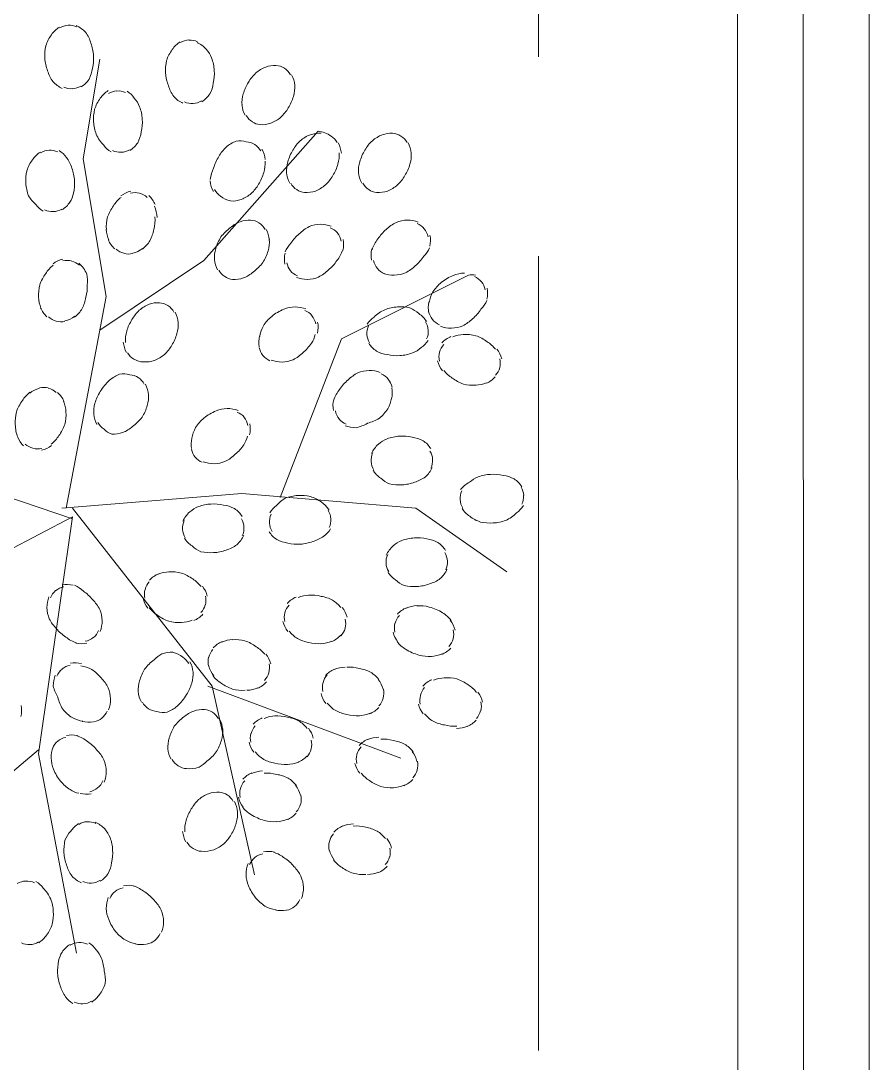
# Model space of a CAD drawing. Header units: metres. Extents: x 14 to 155, y 0 to 125.
# Drawn here: x 59.43 to 60.071, y 111.347 to 112.135 of the extents above; entities that cross this region are included whole.
import ezdxf

# ---------------------------------------------------------------- set-up
doc = ezdxf.new("R2010")
doc.units = ezdxf.units.M
doc.layers.add('PDF_Geometry', color=7, linetype='Continuous', true_color=0xc0c0c0)

msp = doc.modelspace()

# ---------------------------------------------------------------- linework, layer by layer
at = {"layer": 'PDF_Geometry', "color": 0, "lineweight": 0}
for points in [[(59.82105, 112.70739), (59.82107, 112.10727)], [(59.46426, 111.76636), (59.49463, 111.9264), (59.47709, 112.03038), (59.48984, 112.10566)], [(59.82108, 111.95689), (59.8211, 111.35677)], [(59.16659, 111.80957), (59.23062, 111.8288), (59.31866, 111.80958), (59.46904, 111.7584)], [(59.46107, 111.76636), (59.59711, 111.77753), (59.72836, 111.76637), (59.79718, 111.71838)], [(59.46904, 111.76637), (59.57471, 111.63193), (59.60668, 111.48951)], [(59.2386, 111.52475), (59.25782, 111.56957), (59.34426, 111.69436), (59.46904, 111.75999), (59.44345, 111.58073), (59.47224, 111.43035)], [(59.57142, 111.63202), (59.71703, 111.57765)], [(59.44345, 111.58392), (59.30901, 111.47028)]]:
    msp.add_lwpolyline(points, dxfattribs=at)
at = {"layer": 'PDF_Geometry', "color": 0, "lineweight": 5}
msp.add_lwpolyline([(54.79946, 106.24182), (52.04365, 106.24172), (52.04341, 112.38711), (60.07082, 112.38741), (60.07087, 111.18868), (59.89639, 111.18867)], dxfattribs=at)
at = {"layer": 'PDF_Geometry', "color": 0, "lineweight": 0}
msp.add_lwpolyline([(60.02117, 111.33756), (59.97158, 111.33755), (59.97154, 112.23853), (60.02114, 112.23853)], close=True, dxfattribs=at)
for points in [[(59.45927, 112.12985, 0.112979), (59.45327, 112.12404, 0.088824), (59.44906, 112.11579, 0.074265), (59.44821, 112.10632, 0.074849), (59.45028, 112.09685, 0.088992), (59.45431, 112.08869, 0.102553), (59.46134, 112.08353)], [(59.47559, 112.08466, 0.107116), (59.48159, 112.09047, 0.088824), (59.48421, 112.09872, 0.074265), (59.48496, 112.10829, 0.074849), (59.483, 112.11766, 0.088992), (59.47896, 112.12591, 0.102553), (59.47193, 112.13097)], [(59.5505, 112.1187, 0.107116), (59.5445, 112.11288, 0.088824), (59.54019, 112.10463, 0.074265), (59.53944, 112.09507, 0.08184), (59.54159, 112.08569, 0.088992), (59.54553, 112.07744, 0.102553), (59.55256, 112.07229)], [(59.56681, 112.07351, 0.107116), (59.57281, 112.07932, 0.088824), (59.57544, 112.08757, 0.074265), (59.57619, 112.09704, 0.074849), (59.57422, 112.10651, 0.088992), (59.57019, 112.11307, 0.102553), (59.56315, 112.11823)], [(59.62916, 112.09873, 0.125626), (59.62278, 112.10089, 0.102689), (59.6151, 112.09967, 0.089013), (59.6076, 112.09517, 0.073797), (59.60197, 112.08813, 0.072677), (59.59813, 112.07941, 0.090683), (59.59719, 112.07079)], [(59.49612, 112.08185, 0.107116), (59.49012, 112.07604, 0.088824), (59.48581, 112.06778, 0.074265), (59.48506, 112.05832, 0.074849), (59.48703, 112.04885, 0.088992), (59.49265, 112.04069, 0.102553), (59.49819, 112.03553)], [(59.51234, 112.03666, 0.107116), (59.51834, 112.04247, 0.088824), (59.52106, 112.05072, 0.074265), (59.52181, 112.06029, 0.074849), (59.51984, 112.06966, 0.088992), (59.51581, 112.07622, 0.102553), (59.51028, 112.08138)], [(59.60488, 112.05823, 0.12226), (59.61078, 112.05616, 0.102689), (59.61903, 112.05729, 0.089013), (59.62653, 112.06179, 0.073797), (59.63207, 112.06882, 0.072677), (59.636, 112.07754, 0.090683), (59.63694, 112.08617)], [(59.48985, 111.90081), (59.56822, 111.9536), (59.65466, 112.05129, -0.12226), (59.66441, 112.04754)], [(59.65691, 112.0496, 0.102689), (59.64866, 112.04848, 0.089013), (59.64116, 112.04398, 0.073797), (59.63563, 112.03695, 0.072677), (59.63179, 112.02813, 0.090683), (59.63076, 112.0196)], [(59.7172, 112.04754, 0.12226), (59.71082, 112.0497, 0.102689), (59.70313, 112.04848, 0.089013), (59.69563, 112.04398, 0.073797), (59.69001, 112.03695, 0.072677), (59.68616, 112.02813, 0.090683), (59.68513, 112.0196)], [(59.60675, 112.04116, 0.132733), (59.60038, 112.04323, 0.102689), (59.59269, 112.04369, 0.089013), (59.58519, 112.03919, 0.073797), (59.57966, 112.03216, 0.072677), (59.57572, 112.02335, 0.090683), (59.57319, 112.01482)], [(59.44493, 112.03544, 0.107116), (59.43893, 112.02963, 0.088824), (59.43462, 112.02137, 0.074265), (59.43387, 112.01191, 0.074849), (59.43584, 112.00244, 0.088992), (59.44147, 111.99587, 0.102553), (59.4469, 111.99072)], [(59.46116, 111.99184, 0.112979), (59.46716, 111.99766, 0.088824), (59.46987, 112.00431, 0.074265), (59.47062, 112.01388, 0.074849), (59.46865, 112.02325, 0.088992), (59.46453, 112.03141, 0.102553), (59.45909, 112.03656)], [(59.63854, 112.00704, 0.125626), (59.64435, 112.00488, 0.102689), (59.6526, 112.00601, 0.089013), (59.6601, 112.0106, 0.073797), (59.66573, 112.01763, 0.072677), (59.66957, 112.02635, 0.090683), (59.6706, 112.03498)], [(59.69291, 112.00704, 0.12226), (59.69882, 112.00488, 0.102689), (59.70707, 112.00601, 0.089013), (59.71457, 112.0106, 0.073797), (59.7201, 112.01764, 0.072677), (59.72404, 112.02635, 0.090683), (59.72498, 112.03498)], [(59.58088, 112.00216, 0.125626), (59.58838, 111.9985, 0.102689), (59.59663, 111.99963, 0.089013), (59.60413, 112.00413, 0.073797), (59.60966, 112.01116, 0.072677), (59.6136, 112.01998, 0.090683), (59.61454, 112.0286)], [(59.50578, 112.00122, 0.087268), (59.50006, 111.99484, 0.079764), (59.49566, 111.98641, 0.081618), (59.49472, 111.97684)], [(59.52191, 111.96213, 0.087268), (59.52763, 111.9685, 0.072677), (59.53044, 111.97694, 0.081618), (59.53138, 111.98641)], [(59.61004, 111.98191, 0.125626), (59.60366, 111.98407, 0.102689), (59.59588, 111.98285, 0.089013), (59.58838, 111.97835, 0.073797), (59.58125, 111.97132, 0.072677), (59.57732, 111.9626, 0.090683), (59.57638, 111.95397)], [(59.6646, 111.97938, 0.102), (59.65635, 111.98088, 0.09382), (59.64791, 111.9791, 0.075517), (59.64041, 111.97376, 0.072693), (59.63413, 111.96663, 0.088362), (59.62973, 111.96007)], [(59.73023, 111.98257, 0.102), (59.72198, 111.98407, 0.09382), (59.71354, 111.98229, 0.075517), (59.70604, 111.97695, 0.072693), (59.69976, 111.96982, 0.088362), (59.69535, 111.96166)], [(59.58416, 111.94141, 0.132733), (59.58998, 111.93925, 0.102689), (59.59823, 111.94038, 0.089013), (59.60573, 111.94497, 0.073797), (59.61285, 111.952, 0.072677), (59.61679, 111.96072, 0.090683), (59.61773, 111.96935)], [(59.63826, 111.94075, 0.102), (59.64651, 111.93925, 0.09382), (59.65504, 111.94104, 0.075517), (59.66245, 111.94638, 0.072693), (59.66882, 111.95341, 0.088362), (59.67323, 111.96157)], [(59.70389, 111.94394, 0.102), (59.71214, 111.94244, 0.09382), (59.72067, 111.94423, 0.075517), (59.72807, 111.94957, 0.072693), (59.73445, 111.9567, 0.088362), (59.73886, 111.96317)], [(59.45459, 111.95003, 0.087268), (59.44888, 111.94365, 0.072677), (59.44438, 111.93512, 0.081618), (59.44353, 111.92565)], [(59.47072, 111.91084, 0.087268), (59.47644, 111.91722, 0.079764), (59.47916, 111.92575, 0.081618), (59.48019, 111.93522, 0.07761), (59.47991, 111.94328, 0.107634), (59.47391, 111.95144)], [(59.62589, 111.77443), (59.67229, 111.89444), (59.7683, 111.94245, -0.102), (59.77345, 111.94254)], [(59.76511, 111.94404, 0.09382), (59.75676, 111.94226, 0.075517), (59.74767, 111.93691, 0.072693), (59.74129, 111.92988, 0.088362), (59.73848, 111.92173)], [(59.74711, 111.90391, 0.102), (59.75536, 111.90241, 0.09382), (59.76389, 111.90419, 0.075517), (59.7713, 111.90954, 0.072693), (59.77767, 111.91666, 0.088362), (59.78208, 111.92323)], [(59.54113, 111.91947, 0.125626), (59.53475, 111.92162, 0.102689), (59.52707, 111.9205, 0.089013), (59.51957, 111.9159, 0.073797), (59.51404, 111.90887, 0.072677), (59.5101, 111.90015, 0.090683), (59.50916, 111.89153)], [(59.64548, 111.91694, 0.102), (59.63723, 111.91844, 0.09382), (59.6287, 111.91666, 0.075517), (59.6196, 111.91131, 0.072693), (59.61332, 111.90419, 0.088362), (59.61051, 111.89613)], [(59.73651, 111.90738, 0.107116), (59.7307, 111.91338, 0.088824), (59.72404, 111.91769, 0.074265), (59.71448, 111.91844, 0.074849), (59.70511, 111.91638, 0.088992), (59.69686, 111.91076, 0.102553), (59.6917, 111.90532)], [(59.51535, 111.87897, 0.12226), (59.52276, 111.8769, 0.102689), (59.53101, 111.87803, 0.089013), (59.53851, 111.88253, 0.073797), (59.54413, 111.88956, 0.072677), (59.54797, 111.89828, 0.090683), (59.54891, 111.90691)], [(59.61914, 111.87831, 0.102), (59.62739, 111.87681, 0.09382), (59.63582, 111.8786, 0.075517), (59.64332, 111.88394, 0.072693), (59.6496, 111.89106, 0.088362), (59.65242, 111.89763)], [(59.69292, 111.89107, 0.107116), (59.69873, 111.88507, 0.088824), (59.70698, 111.88244, 0.074265), (59.71645, 111.88169, 0.074849), (59.72592, 111.88366, 0.088992), (59.73248, 111.88769, 0.102553), (59.73764, 111.89313)], [(59.78864, 111.88648, 0.087268), (59.78227, 111.89219, 0.072677), (59.77383, 111.89669, 0.081618), (59.76427, 111.89754)], [(59.51882, 111.86509, 0.132733), (59.51244, 111.86715, 0.102689), (59.50466, 111.86762, 0.089013), (59.49716, 111.86312, 0.073797), (59.49004, 111.85449, 0.072677), (59.4861, 111.84568, 0.090683), (59.48516, 111.83715)], [(59.70145, 111.86894, 0.102), (59.6932, 111.87044, 0.09382), (59.68467, 111.86866, 0.075517), (59.67726, 111.86331, 0.072693), (59.67089, 111.85619, 0.088362), (59.66648, 111.84803)], [(59.74955, 111.87044, 0.087268), (59.75592, 111.86472, 0.072677), (59.76436, 111.86022, 0.081618), (59.77392, 111.85929)], [(59.43697, 111.85402, 0.087268), (59.43125, 111.84765, 0.072677), (59.42675, 111.83912, 0.081618), (59.42591, 111.82965, 0.07761), (59.42769, 111.81999, 0.107634), (59.43219, 111.81343)], [(59.49294, 111.82618, 0.13598), (59.49876, 111.82243, 0.102689), (59.50701, 111.82356, 0.089013), (59.51451, 111.82815, 0.073797), (59.52163, 111.83518, 0.072677), (59.52557, 111.8439, 0.090683), (59.52651, 111.85253)], [(59.67511, 111.82872, 0.102), (59.68336, 111.82722, 0.09382), (59.69189, 111.8306, 0.075517), (59.70089, 111.83435, 0.072693), (59.70727, 111.84147, 0.088362), (59.71008, 111.84963)], [(59.4531, 111.81484, 0.087268), (59.45882, 111.82121, 0.072677), (59.46322, 111.82965, 0.081618), (59.46416, 111.83921)], [(59.5942, 111.84015, 0.102), (59.58595, 111.84165, 0.09382), (59.57751, 111.83987, 0.075517), (59.56842, 111.83453, 0.072693), (59.56213, 111.8274, 0.088362), (59.55932, 111.81925, 0.109496), (59.55904, 111.81146)], [(59.56785, 111.80153, 0.102), (59.5761, 111.80003, 0.09382), (59.58464, 111.80181, 0.075517), (59.59204, 111.80715, 0.072693), (59.59842, 111.81418, 0.088362), (59.60123, 111.82075)], [(59.73971, 111.81138, 0.112979), (59.73389, 111.81738, 0.088824), (59.72564, 111.82, 0.074265), (59.71608, 111.82085, 0.074849), (59.7067, 111.81878, 0.088992), (59.70014, 111.81475, 0.102553), (59.69498, 111.80772)], [(59.69611, 111.79506, 0.112979), (59.70192, 111.78906, 0.092185), (59.70858, 111.78484, 0.074265), (59.71805, 111.784, 0.074849), (59.72752, 111.78606, 0.088992), (59.73567, 111.7901, 0.102553), (59.74083, 111.79713)], [(59.80852, 111.7825, 0.112979), (59.80271, 111.7885, 0.092185), (59.79446, 111.79122, 0.074265), (59.7849, 111.79197, 0.074849), (59.77552, 111.79, 0.088992), (59.76896, 111.78597, 0.102553), (59.76221, 111.78053)], [(59.66292, 111.76497, 0.112979), (59.65711, 111.77097, 0.088824), (59.64877, 111.77518, 0.074265), (59.6393, 111.77603, 0.074849), (59.62983, 111.77397, 0.088992), (59.62326, 111.76834, 0.102553), (59.61811, 111.7629)], [(59.59729, 111.76009, 0.112979), (59.59148, 111.76609, 0.088824), (59.58314, 111.76881, 0.074265), (59.57367, 111.76956, 0.074849), (59.56429, 111.76759, 0.088992), (59.55764, 111.76356, 0.102553), (59.55248, 111.75652)], [(59.76333, 111.76628, 0.112979), (59.76915, 111.76028, 0.092185), (59.7774, 111.75597, 0.074265), (59.78687, 111.75522, 0.074849), (59.79633, 111.75719, 0.088992), (59.80449, 111.76282, 0.102553), (59.80965, 111.76835)], [(59.61764, 111.74865, 0.112979), (59.62345, 111.74265, 0.092185), (59.6318, 111.74003, 0.074265), (59.64127, 111.73918, 0.074849), (59.65064, 111.74125, 0.088992), (59.65889, 111.74528, 0.102553), (59.66405, 111.75072)], [(59.55361, 111.74387, 0.112979), (59.55942, 111.73787, 0.088824), (59.56617, 111.73355, 0.074265), (59.57564, 111.73281, 0.074849), (59.58511, 111.73477, 0.088992), (59.59326, 111.73881, 0.102553), (59.59842, 111.74593)], [(59.75087, 111.7345, 0.112979), (59.74505, 111.7405, 0.088824), (59.7368, 111.74322, 0.074265), (59.72733, 111.74397, 0.074849), (59.71786, 111.742, 0.088992), (59.7113, 111.73797, 0.102553), (59.70614, 111.73084)], [(59.56626, 111.70721, 0.087268), (59.55989, 111.71293, 0.072677), (59.55136, 111.71743, 0.081618), (59.54189, 111.71827)], [(59.70727, 111.71828, 0.112979), (59.71308, 111.71228, 0.092185), (59.71974, 111.70797, 0.074265), (59.7293, 111.70722, 0.074849), (59.73868, 111.70919, 0.088992), (59.74693, 111.71322, 0.102553), (59.75199, 111.72034)], [(59.48995, 111.67317, 0.102), (59.49145, 111.68142, 0.09382), (59.48967, 111.68996, 0.075517), (59.48432, 111.69736, 0.072693), (59.47729, 111.70374, 0.088362), (59.47073, 111.70814)], [(59.45132, 111.69952, 0.102), (59.44982, 111.69127, 0.09382), (59.4516, 111.68283, 0.075517), (59.45695, 111.67533, 0.072693), (59.46407, 111.66905, 0.088362), (59.47223, 111.66464)], [(59.67183, 111.69128, 0.087268), (59.66546, 111.69699, 0.074954), (59.65692, 111.69981, 0.081618), (59.64746, 111.70074)], [(59.52708, 111.69118, 0.087268), (59.53345, 111.68546, 0.072677), (59.54189, 111.68096, 0.081618), (59.55145, 111.68002)], [(59.75509, 111.68162, 0.087268), (59.74871, 111.68734, 0.079764), (59.73858, 111.69175, 0.081618), (59.72912, 111.69268)], [(59.63274, 111.67355, 0.087268), (59.63911, 111.66784, 0.079764), (59.64755, 111.66502, 0.081618), (59.65711, 111.66409)], [(59.61427, 111.65602, 0.087268), (59.60789, 111.66174, 0.072677), (59.59936, 111.66624, 0.081618), (59.58989, 111.66708)], [(59.7143, 111.66559, 0.087268), (59.72068, 111.65987, 0.079764), (59.7308, 111.65546, 0.081618), (59.74027, 111.65443)], [(59.55239, 111.65386, 0.132733), (59.54489, 111.65752, 0.102689), (59.53664, 111.65639, 0.089013), (59.53083, 111.65189, 0.073797), (59.52361, 111.64486, 0.072677), (59.51977, 111.63605, 0.090683), (59.51873, 111.62752)], [(59.49633, 111.61402, 0.102), (59.49783, 111.62227, 0.09382), (59.49605, 111.6307, 0.075517), (59.4907, 111.6382, 0.072693), (59.48367, 111.64458, 0.088362), (59.47551, 111.6473)], [(59.45611, 111.64036, 0.102), (59.45461, 111.63211, 0.09382), (59.45808, 111.62358, 0.075517), (59.46173, 111.61458, 0.072693), (59.46886, 111.6082, 0.088362), (59.47701, 111.60539)], [(59.52652, 111.61495, 0.125626), (59.53289, 111.6128, 0.102689), (59.54067, 111.61233, 0.089013), (59.54808, 111.61683, 0.073797), (59.5553, 111.62555, 0.072677), (59.55914, 111.63427, 0.090683), (59.56017, 111.64289)], [(59.57508, 111.63989, 0.087268), (59.58146, 111.63418, 0.074954), (59.58999, 111.62977, 0.081618), (59.59946, 111.62883)], [(59.70062, 111.63681, 0.087268), (59.69424, 111.64252, 0.079764), (59.6858, 111.64534, 0.081618), (59.67633, 111.64627)], [(59.77431, 111.62725, 0.087268), (59.76793, 111.63296, 0.072677), (59.7594, 111.63737, 0.081618), (59.74993, 111.63831)], [(59.66152, 111.61918, 0.087268), (59.6679, 111.61346, 0.072677), (59.67634, 111.61055, 0.081618), (59.6859, 111.60962)], [(59.5748, 111.61224, 0.13598), (59.56889, 111.6143, 0.102689), (59.56064, 111.61317, 0.089013), (59.55324, 111.60867, 0.073797), (59.54602, 111.60164, 0.072677), (59.54217, 111.59283, 0.090683), (59.54114, 111.5843)], [(59.64624, 111.60005, 0.087268), (59.63987, 111.60577, 0.079764), (59.63143, 111.60849, 0.081618), (59.62186, 111.60952)], [(59.73512, 111.61112, 0.087268), (59.74149, 111.6054, 0.079764), (59.75003, 111.60268, 0.081618), (59.7595, 111.60165)], [(59.54893, 111.57173, 0.132733), (59.5553, 111.56967, 0.102689), (59.56468, 111.5707, 0.089013), (59.57049, 111.5753, 0.073797), (59.57771, 111.58233, 0.072677), (59.58155, 111.59105, 0.090683), (59.58258, 111.59967)], [(59.49314, 111.55954, 0.102), (59.49464, 111.56779, 0.09382), (59.49286, 111.57633, 0.075517), (59.48752, 111.58373, 0.072693), (59.48048, 111.59011, 0.088362), (59.47233, 111.59451)], [(59.72631, 111.58243, 0.087268), (59.71993, 111.58815, 0.072677), (59.7114, 111.59096, 0.081618), (59.70193, 111.5919)], [(59.45451, 111.58589, 0.102), (59.45301, 111.57764, 0.09382), (59.4548, 111.5692, 0.075517), (59.46014, 111.56011, 0.072693), (59.46727, 111.55382, 0.088362), (59.47383, 111.55101)], [(59.60715, 111.58233, 0.087268), (59.61352, 111.57661, 0.079764), (59.62196, 111.5738, 0.081618), (59.63143, 111.57286)], [(59.63827, 111.55683, 0.087268), (59.6319, 111.56255, 0.079764), (59.62337, 111.56527, 0.081618), (59.6139, 111.5663)], [(59.68712, 111.5663, 0.087268), (59.69349, 111.56058, 0.079764), (59.70193, 111.55627, 0.081618), (59.7115, 111.55524)], [(59.58596, 111.5498, 0.132733), (59.58015, 111.55186, 0.102689), (59.5719, 111.55073, 0.089013), (59.5644, 111.54623, 0.073797), (59.55886, 111.5392, 0.072677), (59.55493, 111.53048, 0.090683), (59.55399, 111.52186)], [(59.56018, 111.50929, 0.13598), (59.56655, 111.50723, 0.102689), (59.57583, 111.50836, 0.089013), (59.58334, 111.51286, 0.073797), (59.58896, 111.51989, 0.072677), (59.5928, 111.52861, 0.090683), (59.59374, 111.53723)], [(59.59749, 111.5407, 0.087268), (59.60387, 111.53499, 0.072677), (59.61399, 111.53049, 0.081618), (59.62346, 111.52964)], [(59.48996, 111.48454, 0.112979), (59.49596, 111.49035, 0.088824), (59.49868, 111.4986, 0.074265), (59.49943, 111.50817, 0.074849), (59.49746, 111.51754, 0.088992), (59.49342, 111.52411, 0.102553), (59.4863, 111.52926)], [(59.47374, 111.52814, 0.107116), (59.46774, 111.52232, 0.088824), (59.46342, 111.51567, 0.074265), (59.46267, 111.5061, 0.074849), (59.46464, 111.49673, 0.088992), (59.46867, 111.48857, 0.102553), (59.4758, 111.48342)], [(59.7055, 111.5168, 0.087268), (59.69912, 111.52252, 0.072677), (59.69059, 111.52543, 0.081618), (59.68112, 111.52627)], [(59.64203, 111.47161, 0.102), (59.64353, 111.47986, 0.09382), (59.64165, 111.4883, 0.075517), (59.6364, 111.4958, 0.072693), (59.62927, 111.50208, 0.088362), (59.62112, 111.50648)], [(59.60171, 111.49795, 0.102), (59.60021, 111.4897, 0.09382), (59.60209, 111.48117, 0.075517), (59.60743, 111.47217, 0.072693), (59.61446, 111.4658, 0.088362), (59.62262, 111.46298)], [(59.66631, 111.50067, 0.087268), (59.67268, 111.49495, 0.079764), (59.68122, 111.49064, 0.081618), (59.69068, 111.48961)], [(59.44355, 111.43813, 0.107116), (59.44955, 111.44394, 0.088824), (59.45386, 111.45219, 0.074265), (59.45461, 111.46176, 0.074849), (59.45264, 111.47113, 0.088992), (59.44702, 111.47929, 0.102553), (59.44149, 111.48445)], [(59.53637, 111.44601, 0.102), (59.53787, 111.45426, 0.09382), (59.53608, 111.4627, 0.075517), (59.53074, 111.4702, 0.072693), (59.52371, 111.47648, 0.088362), (59.51546, 111.48089)], [(59.49615, 111.47226, 0.102), (59.49465, 111.46401, 0.09382), (59.49643, 111.45557, 0.075517), (59.50177, 111.44648, 0.072693), (59.5089, 111.4402, 0.088362), (59.51705, 111.43738)], [(59.46727, 111.43691, 0.107116), (59.46127, 111.4311, 0.088824), (59.45865, 111.42444, 0.074265), (59.4579, 111.41497, 0.074849), (59.45987, 111.40551, 0.088992), (59.4639, 111.39735, 0.102553), (59.46933, 111.39219)], [(59.48359, 111.39332, 0.107116), (59.48959, 111.39913, 0.088824), (59.4939, 111.40738, 0.074265), (59.49305, 111.41694, 0.074849), (59.49099, 111.42632, 0.088992), (59.48696, 111.43288, 0.102553), (59.48152, 111.43804)]]:
    msp.add_lwpolyline(points, format="xyb", dxfattribs=at)
for centre, radius, start, end in [((59.51613, 111.99032), 0.01452, 75.94207, 102.44847), ((59.51337, 111.98823), 0.01962, 22.65481, 47.22821), ((59.51432, 111.97662), 0.01962, 202.65481, 227.22821), ((59.46494, 111.93913), 0.01452, 75.94207, 102.44847), ((59.51156, 111.97293), 0.01452, 255.94207, 282.44847), ((59.46314, 111.92543), 0.01962, 202.65481, 227.22821), ((59.46028, 111.92174), 0.01452, 255.94207, 282.44847), ((59.76254, 111.87794), 0.01962, 112.65481, 137.22821), ((59.76044, 111.8807), 0.01452, 165.94207, 192.44847), ((59.77775, 111.87613), 0.01452, 345.94207, 12.44847), ((59.77406, 111.87889), 0.01962, 292.65481, 317.22821), ((59.44732, 111.84313), 0.01452, 75.94207, 102.44847), ((59.44456, 111.83944), 0.01962, 22.65481, 47.22821), ((59.44275, 111.82573), 0.01452, 255.94207, 282.44847), ((59.54166, 111.69876), 0.01962, 112.65481, 137.22821), ((59.53797, 111.70153), 0.01452, 165.94207, 192.44847), ((59.55537, 111.69686), 0.01452, 345.94207, 12.44847), ((59.64564, 111.68114), 0.01962, 112.65481, 137.22821), ((59.55327, 111.69962), 0.01962, 292.65481, 317.22821), ((59.64363, 111.6839), 0.01452, 165.94207, 192.44847), ((59.72889, 111.67308), 0.01962, 112.65481, 137.22821), ((59.66094, 111.67933), 0.01452, 345.94207, 12.44847), ((59.72679, 111.67594), 0.01452, 165.94207, 192.44847), ((59.65725, 111.68369), 0.01962, 292.65481, 317.22821), ((59.74376, 111.67107), 0.01334, 345.55357, 14.45083), ((59.58967, 111.64748), 0.01962, 112.65481, 137.22821), ((59.7405, 111.67404), 0.01962, 292.65481, 317.22821), ((59.58598, 111.65024), 0.01452, 165.94207, 192.44847), ((59.60337, 111.64567), 0.01452, 345.94207, 12.44847), ((59.67451, 111.62667), 0.01962, 112.65481, 137.22821), ((59.60128, 111.64844), 0.01962, 292.65481, 317.22821), ((59.67242, 111.63112), 0.01452, 165.94207, 192.44847), ((59.74811, 111.6187), 0.01962, 112.65481, 137.22821), ((59.68972, 111.62646), 0.01452, 345.94207, 12.44847), ((59.74602, 111.62147), 0.01452, 165.94207, 192.44847), ((59.68612, 111.62922), 0.01962, 292.65481, 317.22821), ((59.76341, 111.6169), 0.01452, 345.94207, 12.44847), ((59.62004, 111.58992), 0.01962, 112.65481, 137.22821), ((59.75972, 111.61966), 0.01962, 292.65481, 317.22821), ((59.61795, 111.59268), 0.01452, 165.94207, 192.44847), ((59.70011, 111.57389), 0.01962, 112.65481, 137.22821), ((59.63651, 111.58782), 0.01334, 345.55357, 14.45083), ((59.63165, 111.59247), 0.01962, 292.65481, 317.22821), ((59.69801, 111.57665), 0.01452, 165.94207, 192.44847), ((59.71541, 111.57208), 0.01452, 345.94207, 12.44847), ((59.61208, 111.54829), 0.01962, 112.65481, 137.22821), ((59.71172, 111.57484), 0.01962, 292.65481, 317.22821), ((59.60998, 111.55105), 0.01452, 165.94207, 192.44847), ((59.62738, 111.54648), 0.01452, 345.94207, 12.44847), ((59.62369, 111.54925), 0.01962, 292.65481, 317.22821), ((59.68089, 111.50826), 0.01962, 112.65481, 137.22821), ((59.6772, 111.51102), 0.01452, 165.94207, 192.44847), ((59.6946, 111.50645), 0.01452, 345.94207, 12.44847), ((59.6925, 111.50921), 0.01962, 292.65481, 317.22821)]:
    msp.add_arc(centre, radius, start, end, dxfattribs=at)
for points in [[(59.46584, 112.13126), (59.46359, 112.13116), (59.46143, 112.13041), (59.45946, 112.12929)], [(59.4724, 112.13004), (59.47034, 112.13097), (59.46809, 112.13144), (59.46584, 112.13126)], [(59.55706, 112.1201), (59.55481, 112.12001), (59.55265, 112.11926), (59.55069, 112.11813)], [(59.56362, 112.11879), (59.56156, 112.11973), (59.55931, 112.1202), (59.55706, 112.12001)], [(59.63375, 112.09385), (59.63263, 112.09582), (59.63113, 112.09751), (59.62916, 112.09873)], [(59.63703, 112.08579), (59.63675, 112.0886), (59.636, 112.09132), (59.6346, 112.09376)], [(59.46246, 112.08457), (59.46453, 112.08363), (59.46678, 112.08316), (59.46903, 112.08335)], [(59.46903, 112.08325), (59.47128, 112.08335), (59.47343, 112.0841), (59.4754, 112.08522)], [(59.50259, 112.08166), (59.50034, 112.08157), (59.49818, 112.08082), (59.49622, 112.07969)], [(59.50915, 112.08035), (59.50709, 112.08129), (59.50484, 112.08176), (59.50259, 112.08157)], [(59.55369, 112.07332), (59.55575, 112.07238), (59.558, 112.07191), (59.56025, 112.0721)], [(59.56025, 112.0721), (59.5625, 112.07219), (59.56466, 112.07294), (59.56663, 112.07407)], [(59.5971, 112.07116), (59.59738, 112.06835), (59.59813, 112.06563), (59.59953, 112.0632)], [(59.60038, 112.0631), (59.6015, 112.06113), (59.603, 112.05945), (59.60497, 112.05823)], [(59.61135, 112.03629), (59.61022, 112.03826), (59.60872, 112.03994), (59.60675, 112.04116)], [(59.66901, 112.04267), (59.66788, 112.04463), (59.66638, 112.04632), (59.66441, 112.04754)], [(59.67219, 112.03451), (59.67191, 112.03732), (59.67116, 112.04004), (59.66976, 112.04248)], [(59.72179, 112.04267), (59.72066, 112.04464), (59.71916, 112.04632), (59.7172, 112.04754)], [(59.72498, 112.03451), (59.7247, 112.03732), (59.72395, 112.04004), (59.72254, 112.04248)], [(59.4514, 112.03684), (59.44915, 112.03675), (59.447, 112.036), (59.44503, 112.03488)], [(59.45797, 112.03563), (59.4559, 112.03656), (59.45365, 112.03703), (59.4514, 112.03684)], [(59.49931, 112.03657), (59.50137, 112.03563), (59.50362, 112.03516), (59.50587, 112.03535)], [(59.50587, 112.03525), (59.50812, 112.03535), (59.51028, 112.0361), (59.51225, 112.03722)], [(59.61463, 112.02973), (59.61435, 112.03254), (59.6136, 112.03526), (59.61219, 112.03769)], [(59.63076, 112.01998), (59.63104, 112.01716), (59.63179, 112.01444), (59.63319, 112.01201)], [(59.68513, 112.01998), (59.68541, 112.01717), (59.68616, 112.01445), (59.68757, 112.01201)], [(59.5731, 112.0136), (59.57338, 112.01079), (59.57413, 112.00807), (59.57553, 112.00563)], [(59.63394, 112.01191), (59.63507, 112.00994), (59.63657, 112.00826), (59.63854, 112.00704)], [(59.68841, 112.01192), (59.68954, 112.00995), (59.69104, 112.00826), (59.69301, 112.00704)], [(59.51309, 112.00591), (59.51038, 112.00525), (59.50775, 112.00403), (59.50559, 112.00225)], [(59.52556, 112.00122), (59.52388, 112.00272), (59.52191, 112.00385), (59.51975, 112.00441)], [(59.57638, 112.00704), (59.5775, 112.00507), (59.579, 112.00338), (59.58097, 112.00216)], [(59.53297, 111.98613), (59.53278, 111.98903), (59.53222, 111.99185), (59.5311, 111.99447)], [(59.44803, 111.99175), (59.45009, 111.99081), (59.45234, 111.99034), (59.45459, 111.99053)], [(59.45459, 111.99044), (59.45684, 111.99053), (59.459, 111.99128), (59.46097, 111.99241)], [(59.49463, 111.97713), (59.49481, 111.97422), (59.49538, 111.97141), (59.4965, 111.96878)], [(59.61454, 111.97704), (59.61341, 111.979), (59.61191, 111.98069), (59.60994, 111.98191)], [(59.6692, 111.97432), (59.66779, 111.9761), (59.66591, 111.97741), (59.66385, 111.97826)], [(59.73482, 111.97751), (59.73342, 111.97929), (59.73154, 111.9806), (59.72948, 111.98145)], [(59.73764, 111.97142), (59.73717, 111.97367), (59.73623, 111.97573), (59.73482, 111.97742)], [(59.61782, 111.96897), (59.61754, 111.97179), (59.61679, 111.9745), (59.61538, 111.97694)], [(59.67201, 111.96823), (59.67154, 111.97048), (59.6706, 111.97254), (59.6692, 111.97423)], [(59.67332, 111.9611), (59.67398, 111.96382), (59.67398, 111.96673), (59.67351, 111.96944)], [(59.73895, 111.96429), (59.73961, 111.96701), (59.73961, 111.96992), (59.73914, 111.97263)], [(59.50213, 111.96212), (59.50381, 111.96062), (59.50578, 111.9595), (59.50794, 111.95894)], [(59.5146, 111.95903), (59.51732, 111.95969), (59.51994, 111.96091), (59.5221, 111.96269)], [(59.69517, 111.96223), (59.69451, 111.95951), (59.69451, 111.9566), (59.69498, 111.95388)], [(59.46191, 111.95462), (59.45919, 111.95397), (59.45656, 111.95275), (59.45441, 111.95097)], [(59.57629, 111.95435), (59.57657, 111.95153), (59.57732, 111.94881), (59.57872, 111.94638)], [(59.62963, 111.95904), (59.62898, 111.95632), (59.62898, 111.95341), (59.62945, 111.95069)], [(59.69657, 111.95351), (59.69704, 111.95126), (59.69798, 111.94919), (59.69939, 111.94751)], [(59.47428, 111.94994), (59.47259, 111.95144), (59.47063, 111.95256), (59.46847, 111.95312)], [(59.57957, 111.94628), (59.58069, 111.94431), (59.58219, 111.94263), (59.58416, 111.94141)], [(59.63095, 111.95182), (59.63141, 111.94957), (59.63235, 111.9475), (59.63376, 111.94582)], [(59.63376, 111.94582), (59.63516, 111.94404), (59.63704, 111.94272), (59.6391, 111.94188)], [(59.69939, 111.94741), (59.70079, 111.94563), (59.70267, 111.94432), (59.70473, 111.94348)], [(59.77805, 111.93748), (59.77664, 111.93926), (59.77476, 111.94057), (59.7727, 111.94142)], [(59.78086, 111.93148), (59.78039, 111.93373), (59.77945, 111.93579), (59.77805, 111.93748)], [(59.78217, 111.92426), (59.78283, 111.92698), (59.78283, 111.92988), (59.78236, 111.9326)], [(59.44344, 111.92593), (59.44363, 111.92303), (59.44419, 111.92021), (59.44531, 111.91759)], [(59.73839, 111.92219), (59.73773, 111.91948), (59.73773, 111.91657), (59.7382, 111.91385)], [(59.54572, 111.91459), (59.5446, 111.91656), (59.5431, 111.91825), (59.54113, 111.91947)], [(59.54901, 111.90653), (59.54872, 111.90934), (59.54797, 111.91206), (59.54657, 111.9145)], [(59.64998, 111.91188), (59.64857, 111.91366), (59.6467, 111.91497), (59.64463, 111.91582)], [(59.73811, 111.91507), (59.73858, 111.91282), (59.73951, 111.91076), (59.74092, 111.90907)], [(59.45094, 111.91093), (59.45263, 111.90943), (59.4546, 111.90831), (59.45675, 111.90775)], [(59.46341, 111.90784), (59.46613, 111.9085), (59.46875, 111.90971), (59.47091, 111.9115)], [(59.65279, 111.90578), (59.65232, 111.90803), (59.65139, 111.9101), (59.64998, 111.91178)], [(59.6541, 111.89866), (59.65476, 111.90138), (59.65476, 111.90428), (59.65429, 111.907)], [(59.73783, 111.90082), (59.73773, 111.90307), (59.73698, 111.90523), (59.73586, 111.90719)], [(59.74101, 111.90898), (59.74242, 111.90719), (59.7443, 111.90588), (59.74636, 111.90504)], [(59.69273, 111.90419), (59.69179, 111.90213), (59.69132, 111.89988), (59.69151, 111.89763)], [(59.73661, 111.89426), (59.73755, 111.89632), (59.73801, 111.89857), (59.73783, 111.90082)], [(59.50747, 111.8919), (59.50775, 111.88909), (59.5085, 111.88637), (59.50991, 111.88393)], [(59.61042, 111.89659), (59.60976, 111.89388), (59.60976, 111.89097), (59.61023, 111.88825)], [(59.69151, 111.89763), (59.69161, 111.89538), (59.69236, 111.89322), (59.69348, 111.89125)], [(59.76464, 111.89763), (59.76173, 111.89744), (59.75892, 111.89688), (59.7563, 111.89576)], [(59.51076, 111.88384), (59.51188, 111.88187), (59.51338, 111.88018), (59.51535, 111.87897)], [(59.61013, 111.88788), (59.6106, 111.88563), (59.61154, 111.88356), (59.61295, 111.88188)], [(59.74955, 111.89013), (59.74805, 111.88844), (59.74692, 111.88647), (59.74636, 111.88432)], [(59.79333, 111.87916), (59.79267, 111.88188), (59.79145, 111.88451), (59.78967, 111.88666)], [(59.61295, 111.88178), (59.61435, 111.88), (59.61623, 111.87869), (59.61829, 111.87784)], [(59.74486, 111.87766), (59.74552, 111.87494), (59.74673, 111.87232), (59.74852, 111.87016)], [(59.70764, 111.86388), (59.70623, 111.86566), (59.70436, 111.86697), (59.7023, 111.86782)], [(59.78864, 111.86679), (59.79014, 111.86848), (59.79127, 111.87044), (59.79183, 111.8726)], [(59.52332, 111.86021), (59.52219, 111.86218), (59.52069, 111.86387), (59.51873, 111.86509)], [(59.5266, 111.85206), (59.52632, 111.85487), (59.52557, 111.85759), (59.52416, 111.86003)], [(59.71045, 111.85778), (59.70998, 111.86003), (59.70905, 111.8621), (59.70764, 111.86378)], [(59.77355, 111.85929), (59.77646, 111.85947), (59.77927, 111.86004), (59.78189, 111.86116)], [(59.44428, 111.85702), (59.44157, 111.85637), (59.43894, 111.85515), (59.43678, 111.85337)], [(59.45666, 111.85393), (59.45497, 111.85543), (59.453, 111.85656), (59.45085, 111.85712)], [(59.71017, 111.84907), (59.71083, 111.85178), (59.71083, 111.85469), (59.71036, 111.85741)], [(59.46416, 111.83893), (59.46397, 111.84184), (59.46341, 111.84465), (59.46229, 111.84727)], [(59.66639, 111.84859), (59.66573, 111.84588), (59.66573, 111.84297), (59.6662, 111.84025)], [(59.48516, 111.83752), (59.48544, 111.83471), (59.48619, 111.83199), (59.4876, 111.82956)], [(59.59879, 111.83509), (59.59739, 111.83687), (59.59551, 111.83819), (59.59345, 111.83903)], [(59.6677, 111.83988), (59.66817, 111.83763), (59.66911, 111.83556), (59.67051, 111.83388)], [(59.48835, 111.83106), (59.48948, 111.82909), (59.49098, 111.8274), (59.49294, 111.82618)], [(59.6016, 111.829), (59.60114, 111.83125), (59.6002, 111.83331), (59.59879, 111.835)], [(59.60292, 111.82187), (59.60357, 111.82459), (59.60357, 111.8275), (59.6031, 111.83022)], [(59.67051, 111.83378), (59.67192, 111.832), (59.6738, 111.83069), (59.67586, 111.82984)], [(59.43332, 111.81483), (59.435, 111.81333), (59.43697, 111.81221), (59.43913, 111.81165)], [(59.44579, 111.81015), (59.44851, 111.8108), (59.45113, 111.81202), (59.45329, 111.8138)], [(59.55895, 111.811), (59.55942, 111.80875), (59.56035, 111.80668), (59.56176, 111.805)], [(59.56176, 111.805), (59.56317, 111.80321), (59.56504, 111.8019), (59.5671, 111.80106)], [(59.69592, 111.80819), (59.69498, 111.80613), (59.69452, 111.80388), (59.6947, 111.80163)], [(59.74111, 111.80322), (59.74102, 111.80547), (59.74027, 111.80763), (59.73914, 111.8096)], [(59.6947, 111.80163), (59.6948, 111.79938), (59.69555, 111.79722), (59.69667, 111.79525)], [(59.7398, 111.79666), (59.74074, 111.79872), (59.74121, 111.80097), (59.74102, 111.80322)], [(59.80993, 111.77603), (59.80983, 111.77828), (59.80908, 111.78044), (59.80796, 111.78241)], [(59.76315, 111.77941), (59.76221, 111.77735), (59.76174, 111.7751), (59.76193, 111.77285)], [(59.76193, 111.77285), (59.76202, 111.7706), (59.76277, 111.76844), (59.7639, 111.76647)], [(59.80862, 111.76947), (59.80955, 111.77153), (59.81002, 111.77378), (59.80983, 111.77603)], [(59.66424, 111.7584), (59.66414, 111.76065), (59.66339, 111.76281), (59.66227, 111.76478)], [(59.55351, 111.75699), (59.55257, 111.75493), (59.55211, 111.75268), (59.55229, 111.75043)], [(59.59861, 111.75203), (59.59851, 111.75428), (59.59776, 111.75643), (59.59664, 111.7584)], [(59.61914, 111.76178), (59.6182, 111.75971), (59.61773, 111.75746), (59.61792, 111.75521)], [(59.66302, 111.75184), (59.66395, 111.7539), (59.66442, 111.75615), (59.66424, 111.7584)], [(59.55229, 111.75043), (59.55239, 111.74818), (59.55314, 111.74602), (59.55426, 111.74405)], [(59.59739, 111.74546), (59.59833, 111.74753), (59.5988, 111.74978), (59.59861, 111.75203)], [(59.61792, 111.75521), (59.61801, 111.75296), (59.61876, 111.75081), (59.61989, 111.74884)], [(59.70718, 111.73131), (59.70624, 111.72925), (59.70577, 111.727), (59.70596, 111.72475)], [(59.75227, 111.72644), (59.75218, 111.72869), (59.75143, 111.73084), (59.7503, 111.73281)], [(59.75105, 111.71987), (59.75199, 111.72194), (59.75246, 111.72419), (59.75227, 111.72644)], [(59.54217, 111.71837), (59.53926, 111.71818), (59.53645, 111.71762), (59.53383, 111.71649)], [(59.70596, 111.72484), (59.70605, 111.72259), (59.7068, 111.72043), (59.70793, 111.71847)], [(59.52708, 111.71086), (59.52558, 111.70918), (59.52445, 111.70721), (59.52389, 111.70505)], [(59.45638, 111.70411), (59.4546, 111.70271), (59.45329, 111.70083), (59.45245, 111.69877)], [(59.46248, 111.70692), (59.46023, 111.70646), (59.45817, 111.70552), (59.45648, 111.70411)], [(59.4696, 111.70824), (59.46689, 111.70889), (59.46398, 111.70889), (59.46126, 111.70842)], [(59.57086, 111.69999), (59.5702, 111.70271), (59.56898, 111.70533), (59.5672, 111.70749)], [(59.52239, 111.6984), (59.52304, 111.69568), (59.52426, 111.69305), (59.52604, 111.6909)], [(59.64783, 111.70074), (59.64492, 111.70056), (59.64211, 111.69999), (59.63949, 111.69887)], [(59.56617, 111.68752), (59.56767, 111.68921), (59.5688, 111.69118), (59.56936, 111.69333)], [(59.63274, 111.69324), (59.63124, 111.69156), (59.63011, 111.68959), (59.62955, 111.68743)], [(59.67652, 111.68396), (59.67586, 111.68668), (59.67464, 111.68931), (59.67286, 111.69146)], [(59.7294, 111.69278), (59.72649, 111.69259), (59.72368, 111.69203), (59.72105, 111.6909)], [(59.55117, 111.68002), (59.55408, 111.68021), (59.55689, 111.68077), (59.55952, 111.6819)], [(59.62805, 111.68087), (59.62871, 111.67815), (59.62992, 111.67552), (59.63171, 111.67337)], [(59.71599, 111.68528), (59.71449, 111.68359), (59.71337, 111.68162), (59.7128, 111.67946)], [(59.75809, 111.67431), (59.75743, 111.67703), (59.75621, 111.67965), (59.75443, 111.68181)], [(59.48489, 111.66867), (59.48667, 111.67008), (59.48798, 111.67196), (59.48882, 111.67402)], [(59.67183, 111.6699), (59.67333, 111.67159), (59.67446, 111.67356), (59.67502, 111.67571)], [(59.7113, 111.67281), (59.71196, 111.67009), (59.71318, 111.66746), (59.71496, 111.66531)], [(59.47167, 111.66455), (59.47439, 111.66389), (59.47729, 111.66389), (59.48001, 111.66436)], [(59.47879, 111.66586), (59.48104, 111.66633), (59.48311, 111.66727), (59.48479, 111.66867)], [(59.59017, 111.66718), (59.58727, 111.66699), (59.58445, 111.66643), (59.58183, 111.6653)], [(59.65674, 111.66399), (59.65965, 111.66418), (59.66246, 111.66474), (59.66508, 111.66587)], [(59.7534, 111.66193), (59.7549, 111.66362), (59.75602, 111.66559), (59.75659, 111.66775)], [(59.57517, 111.65968), (59.57367, 111.65799), (59.57255, 111.65602), (59.57199, 111.65386)], [(59.61886, 111.64871), (59.61821, 111.65143), (59.61699, 111.65405), (59.61521, 111.65621)], [(59.73999, 111.65443), (59.7429, 111.65462), (59.74571, 111.65518), (59.74834, 111.65631)], [(59.46726, 111.64777), (59.46501, 111.6473), (59.46295, 111.64636), (59.46126, 111.64495)], [(59.47598, 111.64908), (59.47326, 111.64974), (59.47036, 111.64974), (59.46764, 111.64927)], [(59.55698, 111.64899), (59.55586, 111.65096), (59.55436, 111.65264), (59.55239, 111.65386)], [(59.56017, 111.64243), (59.55989, 111.64524), (59.55914, 111.64796), (59.55773, 111.65039)], [(59.57208, 111.64721), (59.57274, 111.64449), (59.57395, 111.64186), (59.57574, 111.63971)], [(59.67502, 111.64637), (59.67212, 111.64618), (59.6693, 111.64562), (59.66668, 111.64449)], [(59.46126, 111.64486), (59.45948, 111.64345), (59.45817, 111.64158), (59.45732, 111.63952)], [(59.61418, 111.63633), (59.61568, 111.63802), (59.6168, 111.63999), (59.61736, 111.64215)], [(59.66152, 111.64046), (59.66002, 111.63877), (59.6589, 111.6368), (59.65833, 111.63465)], [(59.60077, 111.62883), (59.60368, 111.62902), (59.60649, 111.62958), (59.60911, 111.63071)], [(59.70371, 111.62959), (59.70305, 111.63231), (59.70184, 111.63493), (59.70005, 111.63709)], [(59.73512, 111.6309), (59.73362, 111.62921), (59.73249, 111.62724), (59.73193, 111.62509)], [(59.75021, 111.63831), (59.74731, 111.63812), (59.74449, 111.63756), (59.74187, 111.63643)], [(59.51873, 111.62789), (59.51902, 111.62508), (59.51977, 111.62236), (59.52117, 111.61992)], [(59.65683, 111.6264), (59.65749, 111.62368), (59.65871, 111.62105), (59.66049, 111.6189)], [(59.70062, 111.61712), (59.70212, 111.61881), (59.70324, 111.62077), (59.7038, 111.62293)], [(59.7789, 111.61993), (59.77825, 111.62265), (59.77703, 111.62528), (59.77525, 111.62743)], [(59.43014, 111.60904), (59.43079, 111.61176), (59.43079, 111.61467), (59.43032, 111.61739)], [(59.52192, 111.61983), (59.52305, 111.61786), (59.52455, 111.61617), (59.52652, 111.61495)], [(59.73043, 111.61843), (59.73109, 111.61571), (59.73231, 111.61309), (59.73409, 111.61093)], [(59.48526, 111.60501), (59.48751, 111.60548), (59.48958, 111.60642), (59.49126, 111.60783)], [(59.49126, 111.60783), (59.49305, 111.60923), (59.49436, 111.61111), (59.4952, 111.61317)], [(59.57939, 111.60736), (59.57827, 111.60933), (59.57677, 111.61102), (59.5748, 111.61224)], [(59.58258, 111.59921), (59.5823, 111.60202), (59.58155, 111.60474), (59.58014, 111.60717)], [(59.62224, 111.60952), (59.61933, 111.60933), (59.61652, 111.60877), (59.6139, 111.60765)], [(59.68562, 111.60962), (59.68852, 111.6098), (59.69134, 111.61037), (59.69396, 111.61149)], [(59.77421, 111.60746), (59.77571, 111.60915), (59.77684, 111.61112), (59.7774, 111.61328)], [(59.47645, 111.6053), (59.47917, 111.60464), (59.48208, 111.60464), (59.4848, 111.60511)], [(59.60715, 111.60202), (59.60565, 111.60033), (59.60452, 111.59836), (59.60396, 111.59621)], [(59.65093, 111.59274), (59.65027, 111.59546), (59.64905, 111.59808), (59.64727, 111.60024)], [(59.75921, 111.59996), (59.76212, 111.60015), (59.76493, 111.60071), (59.76756, 111.60184)], [(59.46408, 111.59329), (59.46183, 111.59283), (59.45976, 111.59189), (59.45808, 111.59048)], [(59.4728, 111.59461), (59.47008, 111.59526), (59.46717, 111.59526), (59.46445, 111.59479)], [(59.70062, 111.59349), (59.69771, 111.5933), (59.6949, 111.59274), (59.69227, 111.59162)], [(59.45798, 111.59048), (59.4562, 111.58908), (59.45489, 111.5872), (59.45405, 111.58514)], [(59.54114, 111.58467), (59.54142, 111.58186), (59.54217, 111.57914), (59.54358, 111.5767)], [(59.60246, 111.58964), (59.60311, 111.58692), (59.60433, 111.5843), (59.60611, 111.58214)], [(59.64624, 111.57868), (59.64774, 111.58036), (59.64887, 111.58233), (59.64943, 111.58449)], [(59.68712, 111.58608), (59.68562, 111.5844), (59.68449, 111.58243), (59.68393, 111.58027)], [(59.54433, 111.57661), (59.54546, 111.57464), (59.54696, 111.57295), (59.54893, 111.57173)], [(59.72931, 111.57512), (59.72865, 111.57784), (59.72743, 111.58046), (59.72565, 111.58262)], [(59.61258, 111.56789), (59.60968, 111.56771), (59.60687, 111.56714), (59.60424, 111.56602)], [(59.63115, 111.57277), (59.63405, 111.57296), (59.63687, 111.57352), (59.63949, 111.57464)], [(59.68243, 111.57361), (59.68309, 111.5709), (59.68431, 111.56827), (59.68609, 111.56611)], [(59.72621, 111.56265), (59.72771, 111.56434), (59.72884, 111.5663), (59.7294, 111.56846)], [(59.48808, 111.55504), (59.48986, 111.55645), (59.49117, 111.55833), (59.49202, 111.56039)], [(59.59918, 111.56049), (59.59768, 111.5588), (59.59655, 111.55683), (59.59599, 111.55467)], [(59.48208, 111.55223), (59.48433, 111.5527), (59.48639, 111.55364), (59.48808, 111.55504)], [(59.64127, 111.54952), (59.64062, 111.55224), (59.6394, 111.55486), (59.63762, 111.55702)], [(59.71121, 111.55524), (59.71412, 111.55543), (59.71693, 111.55599), (59.71956, 111.55712)], [(59.47486, 111.55092), (59.47758, 111.55026), (59.48049, 111.55026), (59.4832, 111.55073)], [(59.59055, 111.54492), (59.58943, 111.54689), (59.58793, 111.54858), (59.58596, 111.5498)], [(59.59383, 111.53686), (59.59355, 111.53967), (59.5928, 111.54239), (59.5914, 111.54483)], [(59.5944, 111.54802), (59.59505, 111.5453), (59.59627, 111.54267), (59.59805, 111.54052)], [(59.63818, 111.53705), (59.63968, 111.53874), (59.64081, 111.54071), (59.64137, 111.54286)], [(59.4802, 111.52954), (59.47795, 111.52945), (59.4758, 111.5287), (59.47383, 111.52757)], [(59.48677, 111.52823), (59.48471, 111.52917), (59.48246, 111.52964), (59.4802, 111.52945)], [(59.62318, 111.52955), (59.62609, 111.52974), (59.6289, 111.5303), (59.63152, 111.53142)], [(59.5523, 111.52223), (59.55258, 111.51942), (59.55333, 111.5167), (59.55474, 111.51426)], [(59.66631, 111.52046), (59.66481, 111.51877), (59.66368, 111.5168), (59.66312, 111.51464)], [(59.6814, 111.52796), (59.67849, 111.52777), (59.67568, 111.52721), (59.67306, 111.52608)], [(59.55558, 111.51417), (59.55671, 111.5122), (59.55821, 111.51051), (59.56018, 111.50929)], [(59.71009, 111.50949), (59.70943, 111.51221), (59.70822, 111.51483), (59.70643, 111.51699)], [(59.61287, 111.50527), (59.61062, 111.5048), (59.60856, 111.50386), (59.60687, 111.50245)], [(59.62168, 111.50658), (59.61896, 111.50723), (59.61606, 111.50723), (59.61334, 111.50677)], [(59.66321, 111.50799), (59.66387, 111.50527), (59.66509, 111.50264), (59.66687, 111.50049)], [(59.60687, 111.50245), (59.60509, 111.50105), (59.60377, 111.49917), (59.60293, 111.49711)], [(59.7054, 111.49711), (59.7069, 111.4988), (59.70803, 111.50077), (59.70859, 111.50293)], [(59.692, 111.48961), (59.6949, 111.4898), (59.69772, 111.49036), (59.70034, 111.49149)], [(59.4338, 111.48473), (59.43155, 111.48463), (59.42939, 111.48388), (59.42742, 111.48276)], [(59.44036, 111.48341), (59.4383, 111.48435), (59.43605, 111.48482), (59.4338, 111.48463)], [(59.47693, 111.48445), (59.47899, 111.48351), (59.48124, 111.48304), (59.48349, 111.48323)], [(59.48349, 111.48313), (59.48574, 111.48323), (59.48789, 111.48398), (59.48986, 111.4851)], [(59.51602, 111.48098), (59.5133, 111.48164), (59.5104, 111.48164), (59.50768, 111.48117)], [(59.50121, 111.47685), (59.49943, 111.47545), (59.49811, 111.47357), (59.49727, 111.47151)], [(59.5073, 111.47967), (59.50505, 111.4792), (59.50299, 111.47826), (59.5013, 111.47685)], [(59.63087, 111.46261), (59.63312, 111.46308), (59.63518, 111.46401), (59.63687, 111.46542)], [(59.63687, 111.46542), (59.63865, 111.46683), (59.63996, 111.4687), (59.64081, 111.47077)], [(59.62215, 111.46289), (59.62487, 111.46223), (59.62778, 111.46223), (59.6305, 111.4627)], [(59.5313, 111.43982), (59.53309, 111.44123), (59.5344, 111.4431), (59.53524, 111.44517)], [(59.43052, 111.43804), (59.43258, 111.4371), (59.43483, 111.43663), (59.43708, 111.43682)], [(59.43708, 111.43672), (59.43933, 111.43682), (59.44149, 111.43757), (59.44346, 111.43869)], [(59.47383, 111.43832), (59.47158, 111.43823), (59.46943, 111.43748), (59.46746, 111.43635)], [(59.4804, 111.43701), (59.47833, 111.43794), (59.47608, 111.43841), (59.47383, 111.43823)], [(59.51649, 111.43729), (59.51921, 111.43663), (59.52212, 111.43663), (59.52484, 111.4371)], [(59.52521, 111.43701), (59.52746, 111.43748), (59.52952, 111.43842), (59.53121, 111.43982)], [(59.47046, 111.39322), (59.47252, 111.39229), (59.47477, 111.39182), (59.47702, 111.39201)], [(59.47702, 111.39191), (59.47927, 111.39201), (59.48143, 111.39276), (59.4834, 111.39388)]]:
    msp.add_open_spline(points, degree=3, dxfattribs=at)

doc.saveas('drawing.dxf')
